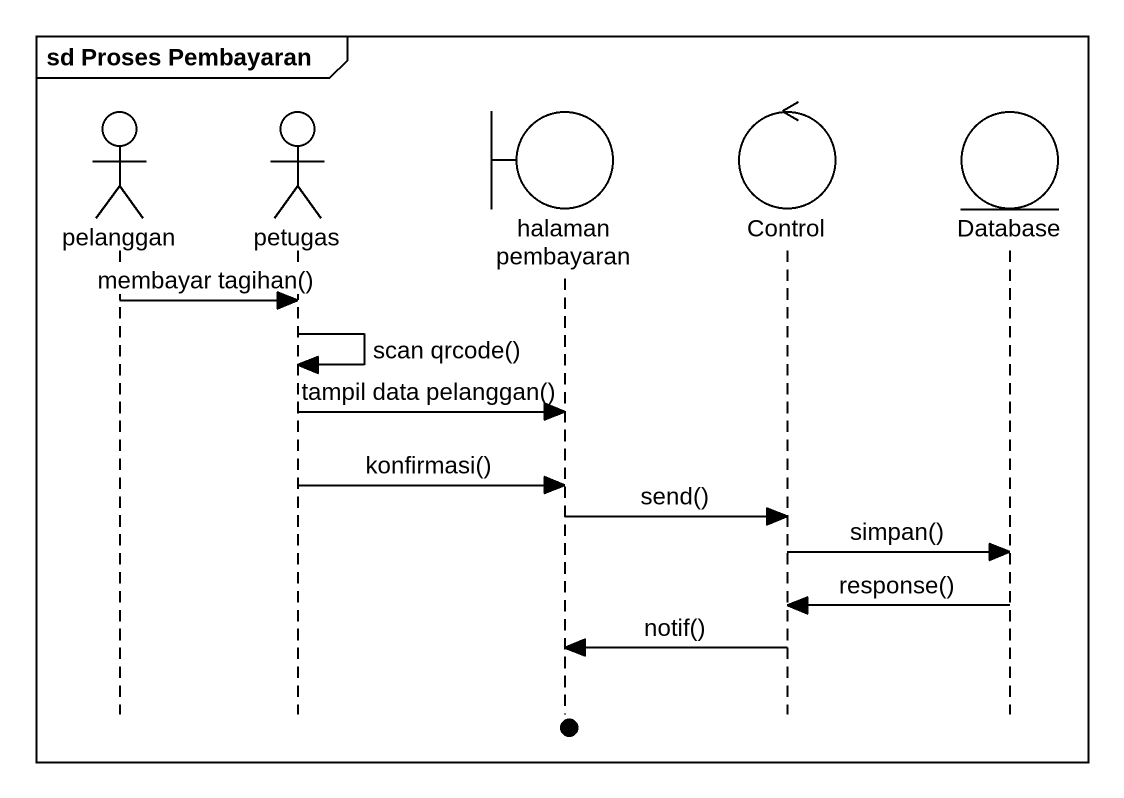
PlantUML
@startuml
mainframe sd Proses Pembayaran
hide footbox
actor pelanggan
actor petugas
boundary "halaman pembayaran" as halaman_pembayaran
control "Control" as Control_
entity "Database" as Database_

pelanggan -> petugas : membayar tagihan()
petugas -> petugas : scan qrcode()
petugas -> halaman_pembayaran : tampil data pelanggan()
petugas -> halaman_pembayaran : konfirmasi()
halaman_pembayaran -> Control_ : send()
Control_ -> Database_ : simpan()
Database_ -> Control_ : response()
Control_ -> halaman_pembayaran : notif()
@enduml
